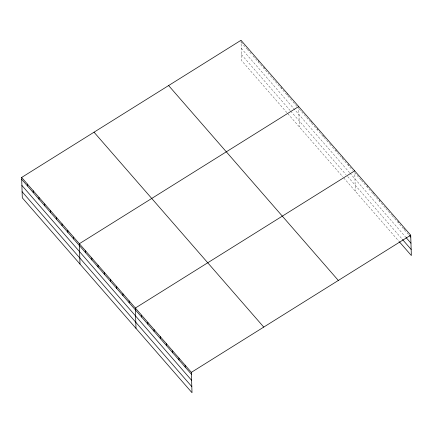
<?xml version="1.0" encoding="UTF-8"?>
<svg xmlns="http://www.w3.org/2000/svg" width="433" height="433" viewBox="0 0 433 433"><rect width="100%" height="100%" fill="white"/><g stroke="black" fill="none" stroke-linecap="round" stroke-linejoin="round"><path stroke-width="0.32" stroke-dasharray="2.17 1.62" d="M241.051 42.19L246.821 48.815M247.265 49.324L252.147 54.931M253.034 55.954L269.017 74.303M270.349 75.835L277.45 83.986M277.894 84.495L292.096 100.808M292.984 101.825L297.866 107.433M299.171 108.932L329.453 143.707M329.87 144.184L352.689 170.386M360.987 179.917L354.762 172.767L355.341 191.229M361.398 180.393L385.462 208.024M385.879 208.5L391.686 215.169M392.103 215.645L409.109 235.179M241.241 48.28L349.561 172.67M349.978 173.146L405.569 236.981M241.441 54.558L290.267 110.626M290.711 111.14L346.027 174.656M347.683 176.561L401.618 238.496M286.906 112.645L241.63 60.652L240.992 40.296M287.793 113.663L342.898 176.935M343.726 177.893L398.901 241.251M404.487 228.039L404.546 229.939M398.263 220.895L398.322 222.789M379.595 199.456L379.654 201.356M373.37 192.312L373.43 194.206M367.152 185.167L367.211 187.061M348.478 163.728L348.538 165.623M342.254 156.578L342.319 158.478M336.035 149.434L336.095 151.328M323.586 135.145L323.646 137.039M317.362 127.995L317.421 129.895M311.143 120.85L311.203 122.745M298.694 106.556L299.333 126.912M287.155 93.306L287.214 95.2M281.385 86.681L281.445 88.576M264.07 66.801L264.13 68.695M258.301 60.171L258.36 62.071"/><path stroke-width="0.65" d="M21.65 177.454L191.37 372.348L192.008 392.704L22.289 197.811L21.65 177.454L240.992 40.296L410.711 235.189L411.35 255.546L399.318 241.728M298.694 106.556L79.353 243.719L79.997 264.076M354.703 170.873L135.361 308.036L136 328.393M191.37 372.348L410.711 235.189M409.526 235.655L410.771 237.084M405.981 237.457L410.96 243.178M402.446 239.449L411.161 249.451M168.61 85.555L338.33 280.449M94.031 132.195L263.751 327.088M21.71 179.354L191.429 374.247M21.899 185.443L191.619 380.336M22.099 191.722L191.819 386.615M185.145 365.203L185.205 367.097M178.921 358.059L178.981 359.953M172.702 350.909L172.762 352.808M166.478 343.764L166.537 345.658M160.253 336.62L160.313 338.514M154.029 329.475L154.088 331.369M147.81 322.325L147.869 324.225M141.586 315.181L141.645 317.075M129.137 300.886L129.196 302.786M122.918 293.742L122.977 295.636M116.694 286.597L116.753 288.492M110.469 279.447L110.529 281.347M104.245 272.303L104.304 274.203M98.026 265.158L98.085 267.053M91.801 258.014L91.861 259.908M85.577 250.864L85.637 252.764M73.583 237.095L73.642 238.989M67.813 230.464L67.873 232.364M62.043 223.839L62.103 225.739M56.274 217.214L56.333 219.109M50.504 210.59L50.564 212.484M44.734 203.959L44.794 205.859M38.959 197.334L39.019 199.229M33.189 190.709L33.249 192.604M27.42 184.085L27.479 185.979"/></g></svg>
